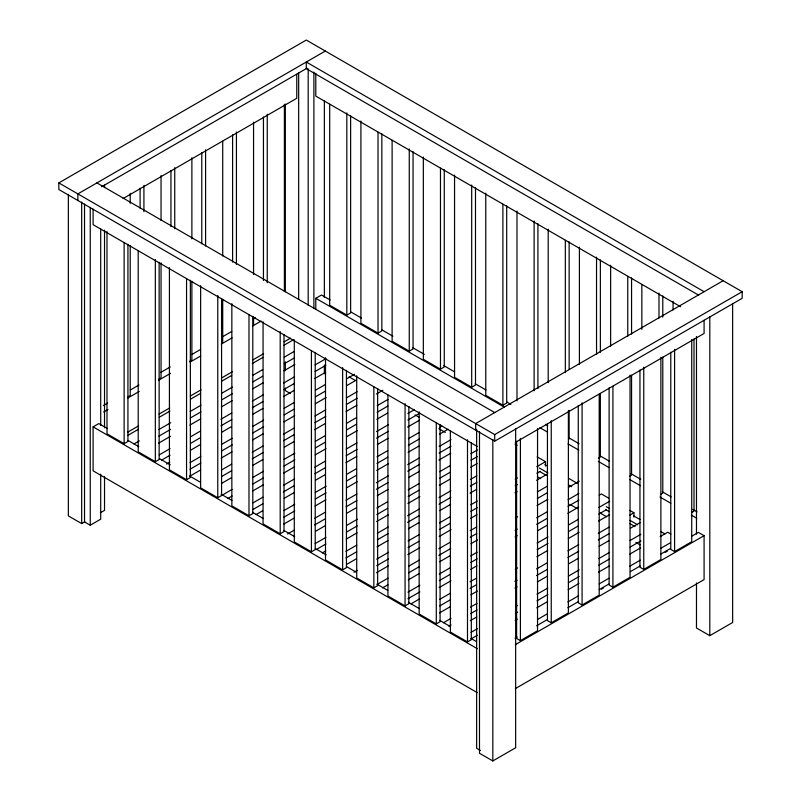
<?xml version="1.0" encoding="UTF-8"?>
<svg xmlns="http://www.w3.org/2000/svg" width="801" height="801" viewBox="0 0 801 801"><rect width="100%" height="100%" fill="white"/><g stroke="black" fill="none" stroke-linecap="round" stroke-linejoin="round"><path stroke-width="1.2" d="M58.833 182.908L306.282 40.05L742.167 291.704L742.167 298.302L494.718 441.161L58.833 189.507L58.833 182.908L494.718 434.573L742.167 291.704M325.316 51.044L77.867 193.902L77.867 200.49M101.637 186.773L306.973 68.225M123.104 198.548L296.76 98.293L296.76 74.313M103.369 405.556L107.684 403.063M130.343 389.987L138.963 385.011M160.54 372.555L170.243 366.948M191.819 354.493L200.45 349.506M222.017 337.061L231.729 331.454M253.296 318.998L255.459 317.757M128.07 396.795L130.213 395.554L130.213 245.777M158.908 378.993L161.051 377.752L161.051 262.918M189.737 361.191L191.88 359.949L191.88 281.311M103.689 411.964L108.005 409.471M127.419 398.267L139.284 391.419M158.698 380.205L170.563 373.356M189.977 362.152L200.761 355.924M221.256 344.09L232.04 337.862M252.535 326.027L261.166 321.051M477.326 692.665L93.096 470.838L93.096 426.873L98.803 423.579L107.464 428.575M315.794 309.286L315.794 298.302L321.501 295.008L330.162 300.005M127.679 432.18L138.473 425.952M158.968 414.117L169.762 407.889M190.258 396.054L201.051 389.827M221.547 377.992L232.34 371.754M252.836 359.919L263.629 353.692M284.125 341.857L290.603 338.122M127.759 435.434L138.583 429.186M159.149 417.311L169.962 411.063M190.528 399.198L200.27 393.571M221.907 381.076L231.649 375.459M252.205 363.584L263.028 357.336M283.594 345.461L293.326 339.844M106.994 231.589L106.994 433.802L124.125 443.684L127.93 441.491L127.93 244.275M329.692 104.27L329.692 305.221L346.823 315.113L350.628 312.921L350.628 115.704M133.907 443.974L139.314 440.85M158.788 429.606L170.693 422.738M190.177 411.484L200.991 405.236M221.557 393.371L232.38 387.123M252.936 375.248L262.678 369.631M284.325 357.136L294.057 351.509M158.788 436.205L170.693 429.326M190.177 418.082L200.991 411.834M221.557 399.959L232.38 393.712M252.936 381.847L262.678 376.22M284.325 363.724L294.057 358.107M158.538 443.203L170.433 436.325M189.917 425.081L200.741 418.833M221.296 406.968L232.12 400.72M252.675 388.845L263.499 382.598M284.065 370.733L294.878 364.485M159.259 454.868L170.082 448.62M190.648 436.745L200.38 431.128M220.946 419.253L231.769 413.006M252.325 401.141L263.149 394.893M283.704 383.018L294.528 376.77M315.093 364.906L325.917 358.658M138.203 250.863L138.203 451.824L155.334 461.706L159.149 459.514L159.149 262.297M360.911 121.041L360.911 323.244L378.032 333.136L381.847 330.943L381.847 133.727M161.432 460.215L170.082 455.218M190.648 443.343L200.38 437.716M220.946 425.852L231.769 419.604M252.325 407.729L263.149 401.481M283.704 389.616L294.528 383.369M315.093 371.494L325.917 365.246M166.578 464.089L169.822 462.217M190.388 450.342L200.12 444.725M221.767 432.23L231.509 426.603M253.146 414.107L262.888 408.49M283.454 396.615L294.267 390.367M314.833 378.493L325.657 372.245M68.355 194.353L68.355 515.894L81.672 523.584L84.786 521.781M100.365 512.79L104.52 510.397L104.52 476.615M190.037 462.638L200.851 456.39M221.416 444.515L232.24 438.267M252.796 426.402L263.619 420.155M284.175 408.28L293.917 402.663M315.564 390.167L325.296 384.54M84.526 204.155L84.526 521.932L90.243 525.226L100.706 519.188L100.706 474.142M190.037 469.236L200.851 462.988M221.416 451.113L232.24 444.865M252.796 432.991L263.619 426.743M284.175 414.878L293.917 409.251M315.564 396.755L325.296 391.138M346.943 378.643L354.523 374.267M189.777 476.235L200.59 469.987M221.156 458.112L231.98 451.864M252.535 439.999L263.359 433.752M283.924 421.877L294.738 415.629M315.304 403.764L326.127 397.516M346.683 385.641L356.425 380.014M169.422 267.634L169.422 469.847L186.553 479.729L190.358 477.536L190.358 280.32M392.12 140.315L392.12 341.266L409.251 351.158L413.056 348.966L413.056 151.749M221.887 469.776L231.629 464.159M252.185 452.285L263.008 446.037M283.564 434.172L294.388 427.924M314.953 416.049L325.767 409.802M346.332 397.937L357.156 391.689M221.887 476.375L231.629 470.748M252.185 458.883L263.008 452.635M283.564 440.76L294.388 434.512M314.953 422.648L325.767 416.4M346.332 404.525L357.156 398.277M221.627 483.373L231.369 477.756M253.006 465.261L262.748 459.634M284.395 447.138L294.127 441.521M314.693 429.646L325.516 423.399M346.072 411.524L356.896 405.276M376.37 394.032L382.868 390.287M200.64 285.657L200.64 487.869L217.772 497.751L232.1 489.421M252.655 477.546L263.479 471.298M284.035 459.434L294.858 453.186M315.424 441.311L325.156 435.694M346.803 423.198L356.545 417.571M377.101 405.707L387.924 399.459M423.339 157.086L423.339 359.289L440.47 369.181L444.275 366.988L444.275 169.772M227.764 498.512L232.1 496.019M252.655 484.144L263.479 477.897M284.035 466.022L294.858 459.774M315.424 447.909L325.156 442.282M346.803 429.787L356.545 424.17M377.101 412.295L387.924 406.047M252.395 491.143L263.219 484.895M283.774 473.031L294.598 466.783M315.163 454.908L325.987 448.66M346.543 436.795L357.366 430.548M376.84 419.293L387.664 413.046M253.126 502.808L262.868 497.191M283.424 485.316L294.247 479.068M314.813 467.203L325.627 460.955M346.192 449.081L357.016 442.833M376.49 431.589L388.395 424.72M407.869 413.466L414.367 409.722M253.126 509.406L262.868 503.779M283.424 491.914L294.247 485.666M314.813 473.791L325.627 467.544M346.192 455.679L357.016 449.431M376.49 438.187L388.395 431.308M407.869 420.064L419.774 413.196M231.849 303.679L231.849 505.892L248.981 515.774L252.796 513.581L252.796 316.365M454.557 175.109L454.557 377.311L471.689 387.203L475.494 385.011L475.494 187.794M256.11 514.532L262.608 510.788M284.245 498.292L293.987 492.665M315.634 480.169L325.366 474.552M345.932 462.678L356.755 456.43M377.311 444.555L388.135 438.307M407.609 427.063L419.514 420.195M283.894 510.577L294.718 504.33M315.274 492.465L326.097 486.217M346.663 474.342L356.395 468.725M376.961 456.85L387.784 450.603M408.34 438.728L419.163 432.49M283.894 517.176L294.718 510.928M315.274 499.053L326.097 492.805M346.663 480.94L356.395 475.313M376.961 463.449L387.784 457.201M408.34 445.326L419.163 439.078M439.729 427.203L441.892 425.962M283.634 524.174L294.458 517.927M315.023 506.062L325.837 499.814M346.402 487.939L357.226 481.691M376.7 470.447L388.605 463.579M408.079 452.325L418.903 446.077M439.469 434.212L448.119 429.216M263.068 321.702L263.068 523.914L280.2 533.796L284.005 531.604L284.005 334.387M485.766 193.131L485.766 395.334L502.898 405.226L506.703 403.033L506.703 205.817M723.133 280.72L475.684 423.579L475.684 430.177M287.609 533.967L294.107 530.222M314.663 518.347L325.486 512.099M346.052 500.235L356.866 493.987M376.35 482.743L388.255 475.864M407.729 464.62L419.634 457.751M439.108 446.497L451.013 439.629M314.663 524.945L325.486 518.698M346.052 506.823L356.866 500.575M376.35 489.331L388.255 482.462M407.729 471.218L419.634 464.34M439.108 453.096L451.013 446.227M315.494 531.323L325.226 525.696M346.873 513.201L356.615 507.584M377.171 495.709L387.994 489.461M408.55 477.586L419.374 471.338M438.858 460.094L450.753 453.226M315.133 543.609L325.957 537.361M346.523 525.496L357.336 519.248M376.82 508.004L387.644 501.756M408.2 489.882L419.023 483.634M439.579 471.759L450.402 465.511M470.968 453.646L477.456 449.902M294.287 339.724L294.287 541.937L311.419 551.819L315.224 549.626L315.224 352.41M316.215 549.586L325.957 543.959M346.523 532.084L357.336 525.836M376.82 514.592L387.644 508.345M408.2 496.48L419.023 490.232M439.579 478.357L450.402 472.109M470.968 460.235L477.456 456.49M322.453 552.83L325.697 550.958M346.262 539.093L357.086 532.845M376.56 521.591L388.465 514.723M407.939 503.479L419.844 496.6M439.328 485.356L450.142 479.108M470.708 467.243L477.196 463.489M515.333 442.442L704.089 333.466L704.089 320.28M345.912 551.378L356.725 545.131M377.291 533.266L388.115 527.018M407.589 515.774L419.494 508.895M438.968 497.651L450.873 490.783M470.357 479.529L476.845 475.784M345.912 557.977L356.725 551.729M377.291 539.854L388.115 533.606M407.589 522.362L419.494 515.494M438.968 504.24L450.873 497.371M470.357 486.127L476.845 482.382M346.733 564.355L356.465 558.728M377.031 546.863L387.854 540.615M408.41 528.74L419.233 522.492M439.799 510.617L450.613 504.37M470.097 493.126L476.585 489.381M325.506 357.747L325.506 559.959L342.638 569.841L346.443 567.649L346.443 370.432M353.952 572.274L357.196 570.392M376.68 559.148L388.585 552.279M408.059 541.035L418.883 534.788M439.439 522.913L450.262 516.665M470.828 504.79L477.316 501.046M515.193 479.178L517.356 477.927M536.83 466.683L545.491 461.686L545.491 466.082M376.68 565.746L388.585 558.868M408.059 547.624L418.883 541.376M439.439 529.511L450.262 523.263M470.828 511.388L477.316 507.644M515.193 485.776L517.356 484.525M536.83 473.281L540.084 471.399M376.42 572.745L388.325 565.876M407.799 554.622L419.704 547.754M439.178 536.51L451.083 529.631M470.567 518.387L477.056 514.643M514.933 492.775L517.096 491.524M536.58 480.28L547.393 474.032M377.151 584.41L387.964 578.162M408.53 566.297L419.354 560.049M438.828 548.805L450.733 541.927M470.217 530.683L476.705 526.938M537.301 491.944L547.043 486.327M356.715 375.769L356.715 577.982L373.847 587.864L377.651 585.671L377.651 388.455M598.447 458.192L600.36 457.101L600.36 393.441M382.558 587.884L387.964 584.76M408.53 572.885L419.354 566.637M438.828 555.393L450.733 548.525M470.217 537.271L476.705 533.526M537.301 498.542L547.043 492.915M408.27 579.894L419.093 573.646M439.649 561.771L450.472 555.524M471.038 543.649L477.526 539.904M515.403 518.037L517.566 516.785M537.05 505.541L547.864 499.293M568.43 487.419L579.253 481.171M407.919 592.179L419.824 585.311M439.298 574.067L450.122 567.819M470.678 555.944L477.176 552.199M515.053 530.332L517.216 529.081M536.69 517.836L547.514 511.589M568.079 499.714L578.893 493.466M407.919 598.778L419.824 591.899M439.298 580.655L450.122 574.407M470.678 562.542L477.176 558.788M515.053 536.92L517.216 535.669M536.69 524.425L547.514 518.177M568.079 506.312L578.893 500.064M387.934 395.043L387.934 596.004L405.066 605.886L408.87 603.694L408.87 406.477M629.666 476.215L631.568 475.113L631.568 375.269M410.903 603.904L419.564 598.908M439.038 587.654L450.943 580.785M470.427 569.541L476.915 565.786M537.521 530.803L547.253 525.186M567.819 513.311L578.642 507.063M599.198 495.188L601.361 493.947L608.69 498.172M439.769 599.328L450.593 593.08M470.067 581.826L476.565 578.082M537.161 543.098L547.984 536.85M568.55 524.975L578.282 519.358M598.848 507.484L609.671 501.236M439.769 605.916L450.593 599.669M470.067 588.425L476.565 584.68M537.161 549.686L547.984 543.438M568.55 531.574L578.282 525.947M598.848 514.082L606.417 509.706M439.509 612.925L450.332 606.677M470.898 594.803L477.386 591.058M515.263 569.191L517.426 567.939M536.9 556.695L547.724 550.447M568.289 538.572L579.113 532.325M598.587 521.081L609.411 514.833M419.153 411.814L419.153 614.027L436.285 623.909L440.089 621.716L440.089 424.5M660.885 494.237L662.787 493.136L662.787 357.086M443.484 622.717L451.063 618.342M470.537 607.098L477.036 603.343M514.913 581.476L517.076 580.224M536.55 568.98L547.373 562.733M567.929 550.868L578.753 544.62M598.237 533.366L609.05 527.128M629.616 515.253L633.941 512.75L633.941 517.146M448.9 626.182L451.063 624.93M470.537 613.686L477.036 609.941M514.913 588.074L517.076 586.823M536.55 575.579L547.373 569.331M567.929 557.456L578.753 551.208M598.237 539.964L609.05 533.716M470.277 620.685L476.775 616.94M537.371 581.957L547.113 576.33M568.76 563.834L578.492 558.217M599.058 546.342L608.8 540.715M630.437 528.219L640.179 522.602M471.008 632.359L477.506 628.605M515.383 606.737L517.546 605.486M537.02 594.242L547.844 587.994M568.4 576.129L579.223 569.881M598.707 558.637L609.521 552.39M630.087 540.515L640.91 534.267M471.008 638.948L477.506 635.203M515.383 613.336L517.546 612.084M537.02 600.84L547.844 594.592M568.4 582.717L579.223 576.47M598.707 565.226L609.521 558.978M630.087 547.113L640.91 540.865M450.362 431.088L450.362 632.049L467.494 641.931L471.308 639.739L471.308 442.522M692.104 512.26L694.006 511.158L694.006 338.913M515.123 620.334L517.286 619.083M536.76 607.839L547.584 601.591M568.149 589.726L578.963 583.478M598.447 572.224L609.271 565.977M629.826 554.112L640.65 547.864M660.124 536.62L667.704 532.244L670.848 534.057M537.491 619.503L547.233 613.886M567.789 602.012L578.612 595.764M599.178 583.899L608.91 578.272M629.476 566.397L640.299 560.149M660.855 548.284L670.597 542.657M515.023 638.237L517.176 636.985M536.59 625.781L547.373 619.553M567.869 607.719L578.652 601.491M599.148 589.666L608.86 584.059M630.427 571.604L640.139 565.997M660.625 554.172L670.337 548.565M691.914 536.109L698.382 532.375L704.089 535.669L704.089 579.624L515.333 688.6M601.341 589.236L603.503 587.994M665.18 552.38L667.353 551.128M516.605 441.211L516.605 638.417L520.41 640.62L537.541 630.727L537.541 428.525M547.443 423.399L547.443 620.615L551.248 622.818L568.38 612.925L568.38 410.723M578.272 405.596L578.272 602.813L582.087 605.015L599.208 595.123L599.208 394.162M609.11 387.794L609.11 585.01L612.915 587.213L630.047 577.321L630.047 375.108M639.949 369.992L639.949 567.208L643.754 569.401L660.885 559.519L660.885 357.306M670.777 352.19L670.777 549.406L674.592 551.599L691.724 541.716L691.724 339.504M515.333 644.645L704.089 535.669M479.489 431.729L479.489 753.26L492.815 760.95L515.654 747.764L515.654 428.735M696.48 582.948L696.48 627.984L709.806 635.674L732.645 622.487L732.645 303.459M704.089 291.704L306.282 62.027L306.282 68.626L698.682 295.179M680.54 306.683L315.794 96.1L315.794 73.322M350.728 311.879L361.551 318.127M382.117 330.002L392.941 336.25M412.425 347.494L424.33 354.372M443.804 365.616L454.628 371.864M475.193 383.739L486.017 389.987M506.582 401.862L510.918 404.355M545.551 424.35L547.714 425.601M569.361 438.097L579.103 443.724M600.75 456.22L609.401 461.226M631.048 473.721L640.79 479.348M662.437 491.844L671.098 496.84M692.745 509.336L697.07 511.839M315.794 298.302L504.119 407.028M539.834 427.654L547.413 432.029M567.979 443.894L578.803 450.142M598.287 461.396L609.11 467.644M629.676 479.519L640.5 485.766M659.974 497.01L670.797 503.258M691.363 515.133L696.78 518.257M96.901 182.908L494.718 412.585M515.003 444.084L517.096 445.296M537.121 456.85L545.491 461.686M629.756 510.337L633.941 512.75M544.92 464.65L547.083 465.902M568.71 478.387L577.351 483.373M633.571 515.834L640.049 519.579M660.595 531.433L664.92 533.927M539.213 467.954L547.864 472.94M568.4 484.805L571.644 486.678M606.237 506.643L609.481 508.515M630.017 520.38L637.586 524.745M539.804 471.589L546.292 475.333M605.826 509.706L609.07 511.579M629.636 523.453L635.043 526.577M537.341 476.755L540.585 478.638M600.109 513L606.607 516.755M477.326 446.497L93.096 224.67L93.096 209.081M349.016 376.82L355.504 380.575M415.038 414.938L419.364 417.441M438.848 428.685L445.336 432.44M569.811 504.3L577.381 508.675M635.834 542.417L640.159 544.91M290.463 393.571L285.336 390.608L285.336 388.115M128.03 440.45L138.853 446.698M159.419 458.572L170.243 464.82M189.717 476.064L200.54 482.312M221.106 494.187L231.93 500.435M252.495 512.31L263.319 518.557M283.884 530.432L294.708 536.68M315.274 548.555L326.097 554.803M346.663 566.677L356.405 572.304M376.961 584.169L387.784 590.417M408.35 602.292L419.173 608.54M439.739 620.415L450.562 626.662M471.128 638.537L476.535 641.661M93.096 426.873L477.326 648.71M480.44 750.507L476.635 748.314L476.635 429.286M709.806 316.645L709.806 635.674M696.48 336.48L696.48 534.147M674.592 349.396L674.592 551.599M673.07 301.266L673.07 310.007M662.787 295.929L662.787 317.146M658.983 293.136L658.983 318.097M643.754 367.198L643.754 569.401M641.851 284.495L641.851 329.421M631.568 277.907L631.568 334.077M627.764 276.355L627.764 336.27M612.915 386.252L612.915 587.213M610.632 265.221L610.632 346.352M600.36 259.884L600.36 352.25M596.545 257.091L596.545 354.442M582.087 402.803L582.087 605.015M579.413 247.199L579.413 364.525M569.141 241.862L569.141 369.171M569.141 410.362L569.141 439.078M565.336 240.31L565.336 372.625M551.248 420.605L551.248 622.818M548.204 229.176L548.204 382.698M537.922 223.839L537.922 388.595M534.117 221.046L534.117 390.798M520.41 438.407L520.41 640.62M516.985 211.154L516.985 400.88M502.898 204.265L502.898 405.226M494.718 434.573L494.718 441.161M492.815 439.419L492.815 760.95M471.689 185.001L471.689 387.203M467.494 439.729L467.494 641.931M440.47 168.22L440.47 369.181M436.285 422.958L436.285 623.909M409.251 148.956L409.251 351.158M405.066 403.684L405.066 605.886M378.032 132.175L378.032 333.136M373.847 386.913L373.847 587.864M346.823 112.911L346.823 315.113M342.638 367.639L342.638 569.841M324.365 101.056L324.365 297.481M324.365 365.036L324.365 373.797M313.892 72.07L313.892 308.525M311.419 350.868L311.419 551.819M308.185 68.776L308.185 305.231M298.663 73.021L298.663 299.464M285.336 104.11L285.336 291.774M285.336 361.832L285.336 370.593M284.385 104.34L284.385 291.564M280.2 331.594L280.2 533.796M267.254 114.233L267.254 282.733M263.449 117.026L263.449 280.53M253.557 122.142L253.557 274.423M253.557 316.856L253.557 324.345M248.981 314.823L248.981 515.774M236.425 132.035L236.425 264.34M232.62 134.828L232.62 262.137M222.718 141.186L222.718 256.02M222.718 299.714L222.718 342.147M221.577 298.342L221.577 495.559M217.772 295.549L217.772 497.751M205.587 149.837L205.587 245.947M201.782 152.631L201.782 243.744M191.88 157.747L191.88 238.878M186.553 278.778L186.553 479.729M174.748 167.639L174.748 228.796M170.943 170.433L170.943 226.603M161.051 175.549L161.051 220.485M155.334 259.504L155.334 461.706M143.92 185.442L143.92 211.654M140.105 188.235L140.105 208.2M130.213 193.351L130.213 203.334M124.125 242.733L124.125 443.684M104.52 185.111L104.52 187.614M104.52 230.147L104.52 427.824M100.706 228.926L100.706 425.351M90.243 207.449L90.243 525.226M81.672 202.052L81.672 523.584"/></g></svg>
